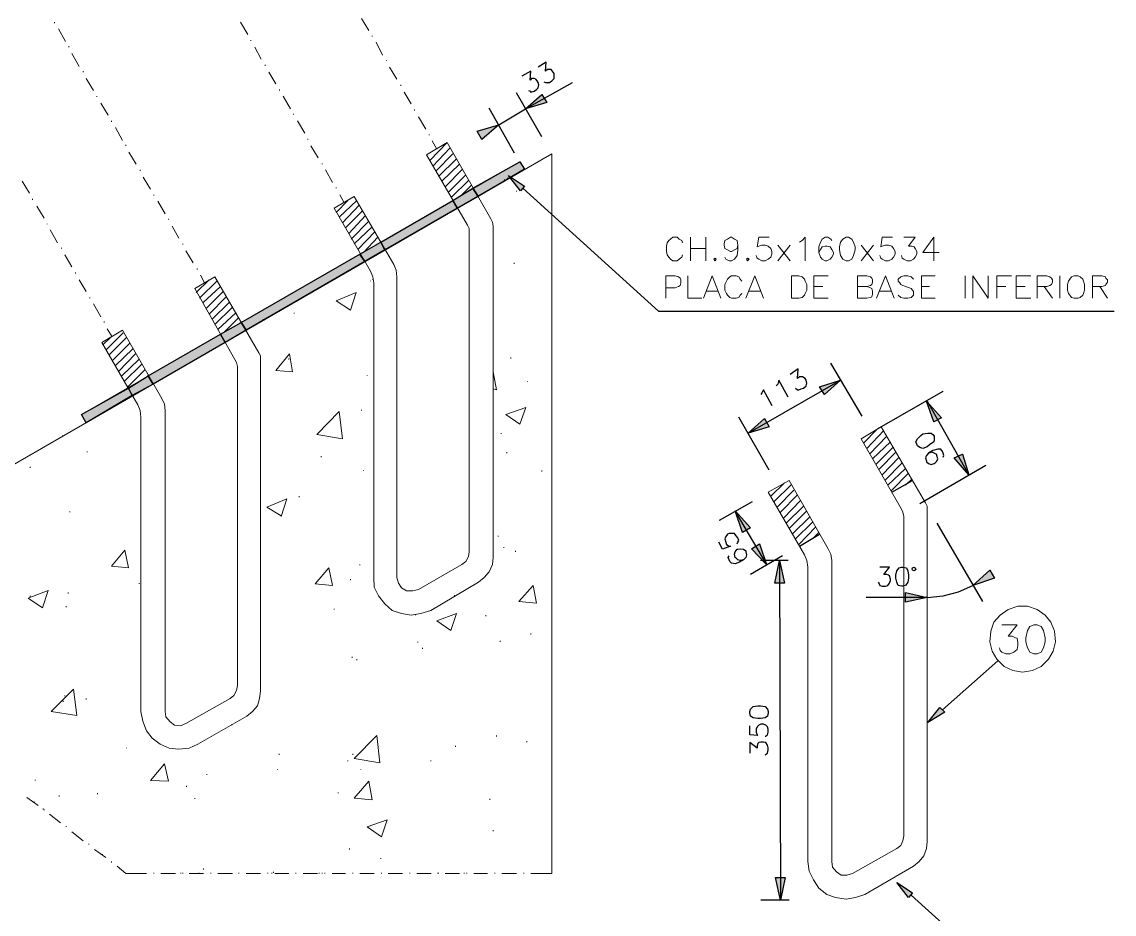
# Model space of a CAD drawing. Header units: millimetres. Extents: x 8 to 1677, y 56 to 1181.
# Drawn here: x 1176.4 to 1291.7, y 110.8 to 205 of the extents above; entities that cross this region are included whole.
import ezdxf

# ---------------------------------------------------------------- set-up
doc = ezdxf.new("R2010")
doc.units = ezdxf.units.MM
doc.header["$MEASUREMENT"] = 0
doc.layers.get('0').update_dxf_attribs({"linetype": 'CONTINUOUS'})

msp = doc.modelspace()

# ---------------------------------------------------------------- hatches: boundary and pattern name
at = {"true_color": 0x000007}
for points in [[(1231.84, 196.49), (1229.56, 195.79), (1231.31, 197.31)], [(1226.75, 194.1), (1224.96, 192.58), (1224.46, 193.44)], [(1229.46, 189.44), (1224.56, 186.56), (1224.03, 187.42), (1228.96, 190.2)], [(1229.03, 187.16), (1227.77, 188.78), (1229.46, 187.65)], [(1224.56, 186.56), (1222.35, 185.31), (1221.92, 186.13), (1224.03, 187.42)], [(1222.35, 185.31), (1214.74, 180.91), (1214.31, 181.73), (1221.92, 186.13)], [(1214.74, 180.91), (1212.62, 179.71), (1212.09, 180.48), (1214.31, 181.73)], [(1212.62, 179.71), (1200.08, 172.44), (1199.56, 173.26), (1212.09, 180.48)], [(1200.08, 172.44), (1197.87, 171.15), (1197.37, 172.01), (1199.56, 173.26)], [(1197.87, 171.15), (1190.26, 166.75), (1189.76, 167.61), (1197.37, 172.01)], [(1190.26, 166.75), (1188.04, 165.56), (1187.65, 166.32), (1189.76, 167.61)], [(1188.04, 165.56), (1183.21, 162.68), (1182.72, 163.54), (1187.65, 166.32)], [(1262.83, 167.18), (1261.15, 165.66), (1260.62, 166.48)], [(1271.9, 164.96), (1273.49, 163.21), (1272.66, 162.78)], [(1255.29, 162.25), (1253.08, 161.59), (1254.8, 163.11)], [(1276.36, 157.19), (1274.84, 158.97), (1275.7, 159.37)], [(1251.72, 153.38), (1253.34, 151.6), (1252.48, 151.1)], [(1255.03, 147.7), (1253.44, 149.38), (1254.27, 149.91)], [(1256.38, 148.13), (1256.91, 145.74), (1255.89, 145.74)], [(1279.08, 146.27), (1276.79, 145.51), (1278.58, 147.1)], [(1271.96, 144.22), (1269.68, 143.73), (1269.68, 144.75)], [(1273.85, 132.12), (1272.06, 131.02), (1273.32, 132.61)], [(1256.48, 112.3), (1255.95, 114.68), (1256.98, 114.68)], [(1270.01, 112.57), (1268.76, 114.15), (1270.44, 113.06)]]:
    msp.add_hatch(color=7, dxfattribs=at).paths.add_polyline_path(points)

# ---------------------------------------------------------------- linework, layer by layer
at = {"color": 7, "linetype": 'Continuous', "lineweight": 9, "true_color": 0x000007}
for points in [[(1213.05, 204.09), (1212.26, 205.35), (1212.26, 205.35)], [(1179.84, 204.85), (1179.84, 204.95), (1179.84, 204.95)], [(1181.03, 202.9), (1180.27, 204.26), (1180.27, 204.26)], [(1200.25, 203.66), (1199.49, 204.95), (1199.49, 204.95)], [(1200.58, 203), (1200.58, 203.07), (1200.58, 203.07)], [(1213.38, 203.43), (1213.38, 203.5), (1213.38, 203.5)], [(1181.36, 202.31), (1181.36, 202.41), (1181.36, 202.41)], [(1201.67, 201.05), (1201.01, 202.31), (1201.01, 202.31)], [(1214.47, 201.48), (1213.81, 202.84), (1213.81, 202.84)], [(1182.45, 200.29), (1181.69, 201.65), (1181.69, 201.65)], [(1214.9, 200.89), (1214.9, 200.95), (1214.9, 200.95)], [(1182.88, 199.69), (1182.88, 199.79), (1182.88, 199.79)], [(1202.1, 200.36), (1202.1, 200.46), (1202.1, 200.46)], [(1203.23, 198.44), (1202.47, 199.69), (1202.47, 199.69)], [(1216, 198.93), (1215.23, 200.19), (1215.23, 200.19)], [(1183.98, 197.74), (1183.21, 199), (1183.21, 199)], [(1216.43, 198.24), (1216.43, 198.34), (1216.43, 198.34)], [(1203.62, 197.74), (1203.62, 197.84), (1203.62, 197.84)], [(1217.52, 196.32), (1216.76, 197.58), (1216.76, 197.58)], [(1229.56, 195.79), (1231.31, 197.31), (1231.31, 197.31)], [(1231.84, 196.49), (1231.31, 197.31), (1231.31, 197.31)], [(1184.34, 197.08), (1184.34, 197.15), (1184.34, 197.15)], [(1185.53, 195.13), (1184.74, 196.39), (1184.74, 196.39)], [(1204.75, 195.79), (1203.99, 197.15), (1203.99, 197.15)], [(1229.56, 195.79), (1231.84, 196.49), (1231.84, 196.49)], [(1205.08, 195.2), (1205.08, 195.29), (1205.08, 195.29)], [(1217.85, 195.63), (1217.85, 195.72), (1217.85, 195.72)], [(1219.04, 193.67), (1218.28, 194.96), (1218.28, 194.96)], [(1185.86, 194.43), (1185.86, 194.53), (1185.86, 194.53)], [(1187.05, 192.48), (1186.29, 193.84), (1186.29, 193.84)], [(1206.27, 193.24), (1205.51, 194.53), (1205.51, 194.53)], [(1226.75, 194.1), (1224.46, 193.44), (1224.46, 193.44)], [(1226.75, 194.1), (1224.96, 192.58), (1224.96, 192.58)], [(1206.6, 192.58), (1206.6, 192.65), (1206.6, 192.65)], [(1219.4, 193.01), (1219.4, 193.08), (1219.4, 193.08)], [(1224.46, 193.44), (1224.96, 192.58), (1224.96, 192.58)], [(1187.38, 191.89), (1187.38, 191.99), (1187.38, 191.99)], [(1207.69, 190.63), (1206.93, 191.89), (1206.93, 191.89)], [(1219.14, 190.96), (1221.32, 192.25), (1221.32, 192.25)], [(1219.47, 190.37), (1221.32, 192.25), (1221.32, 192.25)], [(1220.23, 191.56), (1219.73, 192.42), (1219.73, 192.42)], [(1219.8, 189.77), (1221.59, 191.66), (1221.59, 191.66)], [(1225.92, 184.18), (1221.32, 192.25), (1221.32, 192.25)], [(1131.41, 132.81), (1232.34, 191.06), (1232.34, 191.06)], [(1188.47, 189.97), (1187.71, 191.23), (1187.71, 191.23)], [(1219.14, 190.96), (1219.2, 190.96), (1219.2, 190.96)], [(1223.44, 183.52), (1219.14, 190.96), (1219.14, 190.96)], [(1220.16, 189.27), (1221.92, 191.06), (1221.92, 191.06)], [(1220.39, 188.68), (1222.28, 190.53), (1222.28, 190.53)], [(1232.34, 191.06), (1232.34, 115.11), (1232.34, 115.11)], [(1188.9, 189.27), (1188.9, 189.37), (1188.9, 189.37)], [(1208.12, 189.97), (1208.12, 190.04), (1208.12, 190.04)], [(1209.21, 188.02), (1208.45, 189.37), (1208.45, 189.37)], [(1220.73, 188.18), (1222.61, 189.97), (1222.61, 189.97)], [(1221.09, 187.59), (1222.94, 189.44), (1222.94, 189.44)], [(1190, 187.32), (1189.23, 188.61), (1189.23, 188.61)], [(1221.42, 186.99), (1223.27, 188.84), (1223.27, 188.84)], [(1221.75, 186.5), (1223.54, 188.25), (1223.54, 188.25)], [(1227.34, 188.25), (1227.34, 188.35), (1227.34, 188.35)], [(1227.34, 188.25), (1227.34, 188.35), (1227.34, 188.35)], [(1227.34, 188.25), (1227.34, 188.35), (1227.34, 188.35)], [(1227.67, 188.41), (1227.67, 188.51), (1227.67, 188.51)], [(1209.58, 187.42), (1209.58, 187.49), (1209.58, 187.49)], [(1222.84, 186.73), (1223.87, 187.75), (1223.87, 187.75)], [(1226.15, 187.49), (1226.15, 187.59), (1226.15, 187.59)], [(1226.15, 187.49), (1226.15, 187.59), (1226.15, 187.59)], [(1228.63, 187.09), (1228.63, 187.16), (1228.63, 187.16)], [(1190.33, 186.66), (1190.33, 186.73), (1190.33, 186.73)], [(1191.52, 184.71), (1190.76, 186.07), (1190.76, 186.07)], [(1209.38, 185.31), (1211.5, 186.56), (1211.5, 186.56)], [(1209.58, 184.88), (1210.83, 186.13), (1210.83, 186.13)], [(1209.91, 184.38), (1211.76, 186.13), (1211.76, 186.13)], [(1210.4, 185.97), (1209.97, 186.73), (1209.97, 186.73)], [(1211.5, 186.56), (1215.66, 179.38), (1215.66, 179.38)], [(1224.63, 186.4), (1224.63, 186.5), (1224.63, 186.5)], [(1178.75, 184.28), (1177.99, 185.54), (1177.99, 185.54)], [(1209.38, 185.31), (1213.22, 178.69), (1213.22, 178.69)], [(1210.24, 183.78), (1212.03, 185.64), (1212.03, 185.64)], [(1210.57, 183.25), (1212.36, 185.04), (1212.36, 185.04)], [(1210.93, 182.66), (1212.69, 184.54), (1212.69, 184.54)], [(1232.34, 185.47), (1232.34, 185.54), (1232.34, 185.54)], [(1232.34, 185.47), (1232.34, 185.54), (1232.34, 185.54)], [(1179.08, 183.62), (1179.08, 183.68), (1179.08, 183.68)], [(1191.88, 184.11), (1191.88, 184.18), (1191.88, 184.18)], [(1192.97, 182.16), (1192.28, 183.42), (1192.28, 183.42)], [(1211.17, 182.06), (1213.05, 183.95), (1213.05, 183.95)], [(1211.5, 181.57), (1213.38, 183.35), (1213.38, 183.35)], [(1223.64, 182.76), (1223.64, 183.19), (1223.44, 183.52)], [(1226.15, 183.42), (1226.08, 183.85), (1225.92, 184.18)], [(1226.15, 183.42), (1226.15, 148.46), (1226.15, 148.46)], [(1232.34, 183.78), (1232.34, 183.85), (1232.34, 183.85)], [(1232.34, 183.68), (1232.34, 183.78), (1232.34, 183.78)], [(1232.34, 183.68), (1232.34, 183.78), (1232.34, 183.78)], [(1180.17, 181.67), (1179.41, 183.02), (1179.41, 183.02)], [(1211.86, 180.97), (1213.71, 182.86), (1213.71, 182.86)], [(1212.46, 180.64), (1213.98, 182.26), (1213.98, 182.26)], [(1223.64, 182.76), (1223.64, 149.05), (1223.64, 149.05)], [(1226.15, 183.02), (1226.15, 183.09), (1226.15, 183.09)], [(1226.15, 183.02), (1226.15, 183.09), (1226.15, 183.09)], [(1232.34, 182.49), (1232.34, 182.59), (1232.34, 182.59)], [(1246.13, 180.38), (1246.06, 180.14), (1245.8, 179.95), (1245.57, 179.78), (1245.14, 179.78), (1244.87, 179.95), (1244.71, 180.14), (1244.54, 180.38), (1244.44, 180.74), (1244.44, 181.3), (1244.54, 181.67), (1244.71, 181.9), (1244.87, 182.06), (1245.14, 182.26), (1245.57, 182.26), (1245.8, 182.06), (1246.06, 181.9), (1246.13, 181.67)], [(1246.99, 179.78), (1246.99, 182.26), (1246.99, 182.26)], [(1248.61, 182.26), (1248.61, 179.78), (1248.61, 179.78)], [(1250.63, 180.14), (1250.73, 179.95), (1251.06, 179.78), (1251.32, 179.78), (1251.65, 179.95), (1251.92, 180.31), (1251.98, 180.91), (1251.98, 181.4), (1251.92, 181.9), (1251.65, 182.06), (1251.32, 182.26), (1251.22, 182.26), (1250.89, 182.06), (1250.63, 181.9), (1250.56, 181.57), (1250.56, 181.4), (1250.63, 181.07), (1250.89, 180.91), (1251.22, 180.74), (1251.32, 180.74), (1251.65, 180.91), (1251.92, 181.07), (1251.98, 181.4)], [(1253.94, 180.31), (1254.04, 180.05), (1254.2, 179.95), (1254.53, 179.78), (1254.86, 179.78), (1255.19, 179.95), (1255.46, 180.14), (1255.56, 180.48), (1255.56, 180.74), (1255.46, 181.07), (1255.19, 181.3), (1254.86, 181.4), (1254.53, 181.4), (1254.2, 181.3), (1254.04, 181.24), (1254.2, 182.26), (1255.29, 182.26)], [(1259.1, 179.78), (1259.1, 182.26), (1258.77, 181.9), (1258.5, 181.73)], [(1260.55, 180.64), (1260.72, 180.97), (1260.88, 181.24), (1261.21, 181.3), (1261.38, 181.3), (1261.74, 181.24), (1261.91, 180.97), (1262.07, 180.64), (1262.07, 180.48), (1261.91, 180.14), (1261.74, 179.95), (1261.38, 179.78), (1261.21, 179.78), (1260.88, 179.95), (1260.72, 180.14), (1260.55, 180.64), (1260.55, 181.24), (1260.72, 181.73), (1260.88, 182.06), (1261.21, 182.26), (1261.48, 182.26), (1261.81, 182.06), (1261.91, 181.9)], [(1266.97, 180.31), (1267.07, 180.05), (1267.23, 179.95), (1267.56, 179.78), (1267.9, 179.78), (1268.26, 179.95), (1268.42, 180.14), (1268.59, 180.48), (1268.59, 180.74), (1268.42, 181.07), (1268.26, 181.3), (1267.9, 181.4), (1267.56, 181.4), (1267.23, 181.3), (1267.07, 181.24), (1267.23, 182.26), (1268.33, 182.26)], [(1269.25, 180.31), (1269.35, 180.05), (1269.52, 179.95), (1269.85, 179.78), (1270.21, 179.78), (1270.54, 179.95), (1270.71, 180.14), (1270.87, 180.48), (1270.87, 180.74), (1270.71, 181.07), (1270.61, 181.24), (1270.38, 181.3), (1270.01, 181.3), (1270.71, 182.26), (1269.52, 182.26)], [(1272.66, 179.78), (1272.66, 182.26), (1271.53, 180.64), (1273.25, 180.64)], [(1180.6, 181.07), (1180.6, 181.14), (1180.6, 181.14)], [(1193.4, 181.5), (1193.4, 181.57), (1193.4, 181.57)], [(1246.99, 181.07), (1248.61, 181.07), (1248.61, 181.07)], [(1256.22, 179.78), (1257.51, 181.4), (1257.51, 181.4)], [(1256.22, 181.4), (1257.51, 179.78), (1257.51, 179.78)], [(1265.02, 179.78), (1266.31, 181.4), (1266.31, 181.4)], [(1265.02, 181.4), (1266.31, 179.78), (1266.31, 179.78)], [(1181.69, 179.12), (1180.93, 180.38), (1180.93, 180.38)], [(1194.49, 179.55), (1193.73, 180.81), (1193.73, 180.81)], [(1226.15, 179.88), (1226.15, 179.95), (1226.15, 179.95)], [(1226.15, 179.88), (1226.15, 179.95), (1226.15, 179.95)], [(1194.92, 178.85), (1194.92, 178.95), (1194.92, 178.95)], [(1212.03, 179.38), (1212.03, 179.45), (1212.03, 179.45)], [(1212.03, 179.38), (1212.03, 179.45), (1212.03, 179.45)], [(1216, 178.09), (1215.93, 178.79), (1215.66, 179.38)], [(1228.37, 179.45), (1228.37, 179.55), (1228.37, 179.55)], [(1182.06, 178.42), (1182.06, 178.52), (1182.06, 178.52)], [(1183.21, 176.51), (1182.45, 177.76), (1182.45, 177.76)], [(1194.66, 176.84), (1196.78, 178.09), (1196.78, 178.09)], [(1194.82, 176.41), (1196.18, 177.76), (1196.18, 177.76)], [(1195.16, 175.81), (1197.04, 177.66), (1197.04, 177.66)], [(1195.68, 177.43), (1195.25, 178.26), (1195.25, 178.26)], [(1201.44, 170.06), (1196.78, 178.09), (1196.78, 178.09)], [(1213.22, 178.62), (1213.22, 178.69), (1213.22, 178.69)], [(1213.55, 177.43), (1213.45, 178.09), (1213.22, 178.69)], [(1213.22, 177.6), (1213.22, 177.66), (1213.22, 177.66)], [(1213.45, 177.76), (1213.45, 177.83), (1213.45, 177.83)], [(1213.45, 177.76), (1213.45, 177.83), (1213.45, 177.83)], [(1216, 178.09), (1216, 146.34), (1216, 146.34)], [(1226.15, 177.76), (1226.15, 177.83), (1226.15, 177.83)], [(1244.38, 175.81), (1244.38, 178.19), (1245.37, 178.19), (1245.73, 178.09), (1245.9, 177.93), (1245.96, 177.76), (1245.96, 177.43), (1245.9, 177.17), (1245.73, 177.07), (1245.37, 176.9), (1244.38, 176.9)], [(1248.18, 175.81), (1246.72, 175.81), (1246.72, 178.19)], [(1248.35, 175.81), (1249.27, 178.19), (1250.2, 175.81)], [(1252.41, 176.31), (1252.25, 176.14), (1252.08, 175.91), (1251.82, 175.81), (1251.32, 175.81), (1251.16, 175.91), (1250.89, 176.14), (1250.79, 176.31), (1250.63, 176.67), (1250.63, 177.27), (1250.79, 177.6), (1250.89, 177.83), (1251.16, 178.09), (1251.32, 178.19), (1251.82, 178.19), (1252.08, 178.09), (1252.25, 177.83), (1252.41, 177.6)], [(1252.84, 175.81), (1253.77, 178.19), (1254.7, 175.81)], [(1260.02, 175.81), (1260.02, 178.19), (1261.54, 178.19)], [(1264.62, 175.81), (1264.62, 178.19), (1265.61, 178.19), (1265.98, 178.09), (1266.14, 177.93), (1266.21, 177.76), (1266.21, 177.5), (1266.14, 177.27), (1265.98, 177.17), (1265.61, 177.07)], [(1266.64, 175.81), (1267.56, 178.19), (1268.49, 175.81)], [(1268.92, 176.14), (1269.19, 175.91), (1269.52, 175.81), (1269.95, 175.81), (1270.28, 175.91), (1270.54, 176.14), (1270.54, 176.51), (1270.44, 176.67), (1270.28, 176.84), (1270.11, 176.9), (1269.42, 177.17), (1269.19, 177.27), (1269.09, 177.43), (1268.92, 177.6), (1268.92, 177.83), (1269.19, 178.09), (1269.52, 178.19), (1269.95, 178.19), (1270.28, 178.09), (1270.54, 177.83)], [(1271.37, 175.81), (1271.37, 178.19), (1272.82, 178.19)], [(1275.97, 175.81), (1275.97, 178.19), (1275.97, 178.19)], [(1276.79, 175.81), (1276.79, 178.19), (1278.41, 175.81), (1278.41, 178.19)], [(1279.34, 175.81), (1279.34, 178.19), (1280.86, 178.19)], [(1281.36, 175.81), (1281.36, 178.19), (1282.91, 178.19)], [(1283.57, 175.81), (1283.57, 178.19), (1284.6, 178.19), (1284.93, 178.09), (1285.1, 177.93), (1285.2, 177.76), (1285.2, 177.5), (1285.1, 177.27), (1284.93, 177.17), (1284.6, 177.07), (1283.57, 177.07)], [(1285.96, 175.81), (1285.96, 178.19), (1285.96, 178.19)], [(1289.43, 175.81), (1289.43, 178.19), (1290.42, 178.19), (1290.79, 178.09), (1290.85, 177.93), (1291.02, 177.76), (1291.02, 177.5), (1290.85, 177.27), (1290.79, 177.17), (1290.42, 177.07), (1289.43, 177.07)], [(1198.89, 169.36), (1194.66, 176.84), (1194.66, 176.84)], [(1195.52, 175.32), (1197.37, 177.07), (1197.37, 177.07)], [(1195.85, 174.72), (1197.7, 176.57), (1197.7, 176.57)], [(1213.55, 177.43), (1213.55, 146.34), (1213.55, 146.34)], [(1249.87, 176.57), (1248.68, 176.57), (1248.68, 176.57)], [(1254.37, 176.57), (1253.18, 176.57), (1253.18, 176.57)], [(1260.95, 177.07), (1260.02, 177.07), (1260.02, 177.07)], [(1264.62, 177.07), (1265.61, 177.07), (1265.98, 176.9), (1266.14, 176.84), (1266.21, 176.57), (1266.21, 176.24), (1266.14, 175.98), (1265.98, 175.91), (1265.61, 175.81), (1264.62, 175.81)], [(1268.16, 176.57), (1266.97, 176.57), (1266.97, 176.57)], [(1272.23, 177.07), (1271.37, 177.07), (1271.37, 177.07)], [(1280.27, 177.07), (1279.34, 177.07), (1279.34, 177.07)], [(1282.32, 177.07), (1281.36, 177.07), (1281.36, 177.07)], [(1284.34, 177.07), (1285.2, 175.81), (1285.2, 175.81)], [(1290.19, 177.07), (1291.02, 175.81), (1291.02, 175.81)], [(1183.58, 175.81), (1183.58, 175.91), (1183.58, 175.91)], [(1196.18, 174.12), (1197.97, 175.98), (1197.97, 175.98)], [(1196.51, 173.6), (1198.3, 175.38), (1198.3, 175.38)], [(1209.58, 175.55), (1211.69, 176.41), (1211.69, 176.41)], [(1209.58, 175.55), (1211.1, 174.55), (1211.1, 174.55)], [(1211.1, 174.55), (1211.69, 176.41), (1211.69, 176.41)], [(1232.34, 175.98), (1232.34, 176.08), (1232.34, 176.08)], [(1260.02, 175.81), (1261.54, 175.81), (1261.54, 175.81)], [(1271.37, 175.81), (1272.82, 175.81), (1272.82, 175.81)], [(1281.36, 175.81), (1282.91, 175.81), (1282.91, 175.81)], [(1184.74, 173.86), (1183.98, 175.22), (1183.98, 175.22)], [(1196.78, 173.03), (1198.63, 174.89), (1198.63, 174.89)], [(1197.11, 172.5), (1198.99, 174.29), (1198.99, 174.29)], [(1204.15, 174.79), (1204.15, 174.89), (1204.15, 174.89)], [(1204.15, 174.79), (1204.15, 174.89), (1204.15, 174.89)], [(1205.15, 174.19), (1205.15, 174.29), (1205.15, 174.29)], [(1185.1, 173.26), (1185.1, 173.36), (1185.1, 173.36)], [(1197.8, 172.27), (1199.32, 173.79), (1199.32, 173.79)], [(1201.87, 173.53), (1201.87, 173.6), (1201.87, 173.6)], [(1201.87, 173.53), (1201.87, 173.6), (1201.87, 173.6)], [(1232.34, 173.03), (1232.34, 173.1), (1232.34, 173.1)], [(1184.84, 171.15), (1187.05, 172.44), (1187.05, 172.44)], [(1185.33, 170.39), (1187.12, 172.17), (1187.12, 172.17)], [(1185.93, 171.74), (1185.43, 172.6), (1185.43, 172.6)], [(1187.05, 172.44), (1191.19, 165.23), (1191.19, 165.23)], [(1226.15, 172.17), (1226.15, 172.27), (1226.15, 172.27)], [(1226.15, 172.17), (1226.15, 172.27), (1226.15, 172.27)], [(1232.34, 172.83), (1232.34, 172.93), (1232.34, 172.93)], [(1184.84, 171.15), (1188.64, 164.57), (1188.64, 164.57)], [(1185, 170.92), (1185.76, 171.68), (1185.76, 171.68)], [(1185.6, 169.79), (1187.45, 171.68), (1187.45, 171.68)], [(1185.93, 169.2), (1187.81, 171.08), (1187.81, 171.08)], [(1213.55, 170.55), (1213.55, 170.65), (1213.55, 170.65)], [(1213.55, 170.55), (1213.55, 170.65), (1213.55, 170.65)], [(1186.29, 168.7), (1188.14, 170.49), (1188.14, 170.49)], [(1186.62, 168.1), (1188.41, 169.96), (1188.41, 169.96)], [(1201.61, 169.3), (1201.61, 169.73), (1201.44, 170.06)], [(1203.23, 168.2), (1204.65, 169.96), (1204.65, 169.96)], [(1204.98, 168.04), (1204.65, 169.96), (1204.65, 169.96)], [(1226.15, 170.39), (1226.15, 170.49), (1226.15, 170.49)], [(1226.15, 170.39), (1226.15, 170.49), (1226.15, 170.49)], [(1226.15, 170.39), (1226.15, 170.49), (1226.15, 170.49)], [(1226.15, 170.32), (1226.15, 170.39), (1226.15, 170.39)], [(1226.15, 170.32), (1226.15, 170.39), (1226.15, 170.39)], [(1228.04, 169.46), (1228.04, 169.56), (1228.04, 169.56)], [(1186.95, 167.61), (1188.74, 169.36), (1188.74, 169.36)], [(1187.22, 167.01), (1189.07, 168.87), (1189.07, 168.87)], [(1199.16, 168.6), (1199.06, 169.03), (1198.89, 169.36)], [(1199.16, 168.6), (1199.16, 134.93), (1199.16, 134.93)], [(1201.61, 169.3), (1201.61, 134.33), (1201.61, 134.33)], [(1201.61, 168.96), (1201.61, 169.03), (1201.61, 169.03)], [(1201.61, 168.96), (1201.61, 169.03), (1201.61, 169.03)], [(1201.61, 168.96), (1201.61, 169.03), (1201.61, 169.03)], [(1201.61, 168.7), (1201.61, 168.8), (1201.61, 168.8)], [(1201.61, 168.7), (1201.61, 168.8), (1201.61, 168.8)], [(1201.61, 168.7), (1201.61, 168.8), (1201.61, 168.8)], [(1204.58, 169.36), (1204.58, 169.46), (1204.58, 169.46)], [(1187.55, 166.42), (1189.4, 168.27), (1189.4, 168.27)], [(1189.4, 167.34), (1189.76, 167.67), (1189.76, 167.67)], [(1203.23, 168.2), (1204.98, 168.04), (1204.98, 168.04)], [(1212.85, 167.61), (1212.85, 167.67), (1212.85, 167.67)], [(1213.55, 168.1), (1213.55, 168.2), (1213.55, 168.2)], [(1213.55, 168.1), (1213.55, 168.2), (1213.55, 168.2)], [(1226.15, 168.1), (1226.15, 168.2), (1226.15, 168.2)], [(1226.15, 168.04), (1226.15, 168.1), (1226.15, 168.1)], [(1226.51, 166.15), (1226.15, 168.04), (1226.15, 168.04)], [(1201.61, 166.91), (1201.61, 167.01), (1201.61, 167.01)], [(1201.61, 166.91), (1201.61, 167.01), (1201.61, 167.01)], [(1201.61, 166.91), (1201.61, 167.01), (1201.61, 167.01)], [(1226.15, 166.25), (1226.51, 166.15), (1226.51, 166.15)], [(1229.79, 167.01), (1229.79, 167.08), (1229.79, 167.08)], [(1262.83, 167.18), (1260.62, 166.48), (1260.62, 166.48)], [(1260.62, 166.48), (1261.15, 165.66), (1261.15, 165.66)], [(1262.83, 167.18), (1261.15, 165.66), (1261.15, 165.66)], [(1191.52, 163.97), (1191.45, 164.63), (1191.19, 165.23)], [(1271.9, 164.96), (1272.66, 162.78), (1272.66, 162.78)], [(1271.9, 164.96), (1273.49, 163.21), (1273.49, 163.21)], [(1188.97, 163.27), (1188.9, 163.97), (1188.64, 164.57)], [(1191.52, 163.97), (1191.52, 132.21), (1191.52, 132.21)], [(1207.53, 161.42), (1209.91, 163.87), (1209.91, 163.87)], [(1210.24, 160.99), (1209.91, 163.87), (1209.91, 163.87)], [(1212.26, 163.97), (1212.26, 164.04), (1212.26, 164.04)], [(1227.51, 163.54), (1229.62, 164.3), (1229.62, 164.3)], [(1228.96, 162.51), (1229.62, 164.3), (1229.62, 164.3)], [(1188.97, 163.27), (1188.97, 132.21), (1188.97, 132.21)], [(1227.51, 163.54), (1228.96, 162.51), (1228.96, 162.51)], [(1232.34, 163.11), (1232.34, 163.21), (1232.34, 163.21)], [(1253.08, 161.59), (1254.8, 163.11), (1254.8, 163.11)], [(1255.29, 162.25), (1254.8, 163.11), (1254.8, 163.11)], [(1272.66, 162.78), (1273.49, 163.21), (1273.49, 163.21)], [(1226.15, 161.42), (1226.15, 161.49), (1226.15, 161.49)], [(1226.15, 161.42), (1226.15, 161.49), (1226.15, 161.49)], [(1227.01, 161.49), (1227.01, 161.59), (1227.01, 161.59)], [(1253.08, 161.59), (1255.29, 162.25), (1255.29, 162.25)], [(1265.02, 160.99), (1267.13, 162.25), (1267.13, 162.25)], [(1265.28, 160.56), (1266.64, 161.92), (1266.64, 161.92)], [(1265.61, 159.97), (1267.4, 161.85), (1267.4, 161.85)], [(1271.8, 154.21), (1267.13, 162.25), (1267.13, 162.25)], [(1180.7, 161.26), (1180.7, 161.32), (1180.7, 161.32)], [(1180.7, 161.26), (1180.7, 161.32), (1180.7, 161.32)], [(1180.7, 161.26), (1180.7, 161.32), (1180.7, 161.32)], [(1207.53, 161.42), (1210.24, 160.99), (1210.24, 160.99)], [(1226.15, 160.83), (1226.15, 160.89), (1226.15, 160.89)], [(1226.15, 160.83), (1226.15, 160.89), (1226.15, 160.89)], [(1226.15, 160.83), (1226.15, 160.89), (1226.15, 160.89)], [(1269.25, 153.55), (1265.02, 160.99), (1265.02, 160.99)], [(1265.88, 159.37), (1267.73, 161.26), (1267.73, 161.26)], [(1266.21, 158.88), (1268.09, 160.66), (1268.09, 160.66)], [(1183.31, 159.57), (1183.31, 159.64), (1183.31, 159.64)], [(1208.02, 159.04), (1208.02, 159.14), (1208.02, 159.14)], [(1213.55, 159.74), (1213.55, 159.8), (1213.55, 159.8)], [(1227.61, 159.47), (1227.61, 159.57), (1227.61, 159.57)], [(1266.54, 158.28), (1268.42, 160.13), (1268.42, 160.13)], [(1266.9, 157.78), (1268.66, 159.57), (1268.66, 159.57)], [(1275.7, 159.37), (1274.84, 158.97), (1274.84, 158.97)], [(1276.36, 157.19), (1275.7, 159.37), (1275.7, 159.37)], [(1188.97, 158.97), (1188.97, 159.04), (1188.97, 159.04)], [(1201.61, 158.97), (1201.61, 159.04), (1201.61, 159.04)], [(1201.61, 158.97), (1201.61, 159.04), (1201.61, 159.04)], [(1201.61, 158.97), (1201.61, 159.04), (1201.61, 159.04)], [(1201.61, 158.21), (1201.61, 158.28), (1201.61, 158.28)], [(1213.55, 158.38), (1213.55, 158.45), (1213.55, 158.45)], [(1213.55, 158.38), (1213.55, 158.45), (1213.55, 158.45)], [(1226.15, 158.38), (1226.15, 158.45), (1226.15, 158.45)], [(1267.23, 157.19), (1269.02, 159.04), (1269.02, 159.04)], [(1267.5, 156.59), (1269.35, 158.45), (1269.35, 158.45)], [(1276.36, 157.19), (1274.84, 158.97), (1274.84, 158.97)], [(1201.61, 157.45), (1201.61, 157.52), (1201.61, 157.52)], [(1212.46, 157.62), (1212.46, 157.68), (1212.46, 157.68)], [(1231.31, 157.52), (1231.31, 157.62), (1231.31, 157.62)], [(1232.34, 156.92), (1232.34, 157.02), (1232.34, 157.02)], [(1232.34, 156.92), (1232.34, 157.02), (1232.34, 157.02)], [(1267.83, 156.1), (1269.68, 157.85), (1269.68, 157.85)], [(1268.16, 155.5), (1270.01, 157.35), (1270.01, 157.35)], [(1188.97, 156.49), (1188.97, 156.59), (1188.97, 156.59)], [(1188.97, 155.9), (1188.97, 156), (1188.97, 156)], [(1188.97, 155.9), (1188.97, 156), (1188.97, 156)], [(1255.19, 155.34), (1257.41, 156.59), (1257.41, 156.59)], [(1255.46, 154.91), (1256.91, 156.33), (1256.91, 156.33)], [(1255.79, 154.31), (1257.67, 156.16), (1257.67, 156.16)], [(1257.41, 156.59), (1261.54, 149.38), (1261.54, 149.38)], [(1269.68, 156.1), (1270.38, 156.76), (1270.38, 156.76)], [(1201.61, 154.74), (1201.61, 154.81), (1201.61, 154.81)], [(1201.61, 154.74), (1201.61, 154.81), (1201.61, 154.81)], [(1201.61, 154.74), (1201.61, 154.81), (1201.61, 154.81)], [(1202.27, 153.78), (1204.38, 154.64), (1204.38, 154.64)], [(1203.79, 152.79), (1204.38, 154.64), (1204.38, 154.64)], [(1205.67, 154.81), (1205.67, 154.91), (1205.67, 154.91)], [(1255.19, 155.34), (1259.03, 148.72), (1259.03, 148.72)], [(1256.15, 153.78), (1257.91, 155.57), (1257.91, 155.57)], [(1256.48, 153.22), (1258.27, 155.07), (1258.27, 155.07)], [(1202.27, 153.78), (1203.79, 152.86), (1203.79, 152.86)], [(1232.34, 153.38), (1232.34, 153.45), (1232.34, 153.45)], [(1251.72, 153.38), (1252.48, 151.1), (1252.48, 151.1)], [(1251.72, 153.38), (1253.34, 151.6), (1253.34, 151.6)], [(1256.81, 152.62), (1258.6, 154.48), (1258.6, 154.48)], [(1257.08, 152.09), (1258.93, 153.88), (1258.93, 153.88)], [(1257.41, 151.5), (1259.26, 153.38), (1259.26, 153.38)], [(1269.52, 152.79), (1269.42, 153.22), (1269.25, 153.55)], [(1271.96, 153.45), (1271.96, 153.88), (1271.8, 154.21)], [(1271.96, 153.45), (1271.96, 118.49), (1271.96, 118.49)], [(1181.46, 153.22), (1181.46, 153.29), (1181.46, 153.29)], [(1257.74, 150.9), (1259.63, 152.79), (1259.63, 152.79)], [(1269.52, 152.79), (1269.52, 119.08), (1269.52, 119.08)], [(1226.15, 151.33), (1226.15, 151.43), (1226.15, 151.43)], [(1226.15, 151.33), (1226.15, 151.43), (1226.15, 151.43)], [(1226.15, 151.27), (1226.15, 151.33), (1226.15, 151.33)], [(1226.15, 151.27), (1226.15, 151.33), (1226.15, 151.33)], [(1226.15, 151.27), (1226.15, 151.33), (1226.15, 151.33)], [(1232.34, 151.43), (1232.34, 151.5), (1232.34, 151.5)], [(1232.34, 151.43), (1232.34, 151.5), (1232.34, 151.5)], [(1252.48, 151.1), (1253.34, 151.6), (1253.34, 151.6)], [(1258.07, 150.41), (1259.86, 152.19), (1259.86, 152.19)], [(1258.43, 149.81), (1260.19, 151.66), (1260.19, 151.66)], [(1259.96, 150.51), (1260.55, 151.1), (1260.55, 151.1)], [(1213.55, 149.81), (1213.55, 149.91), (1213.55, 149.91)], [(1226.15, 150.57), (1226.15, 150.67), (1226.15, 150.67)], [(1226.15, 150.57), (1226.15, 150.67), (1226.15, 150.67)], [(1226.15, 150.57), (1226.15, 150.67), (1226.15, 150.67)], [(1226.68, 150.67), (1226.68, 150.74), (1226.68, 150.74)], [(1254.27, 149.91), (1253.44, 149.38), (1253.44, 149.38)], [(1255.03, 147.7), (1254.27, 149.91), (1254.27, 149.91)], [(1185.86, 147.53), (1187.28, 149.22), (1187.28, 149.22)], [(1187.65, 147.36), (1187.28, 149.22), (1187.28, 149.22)], [(1188.97, 149.32), (1188.97, 149.38), (1188.97, 149.38)], [(1201.61, 149.32), (1201.61, 149.38), (1201.61, 149.38)], [(1201.61, 149.32), (1201.61, 149.38), (1201.61, 149.38)], [(1201.61, 149.32), (1201.61, 149.38), (1201.61, 149.38)], [(1213.55, 148.99), (1213.55, 149.05), (1213.55, 149.05)], [(1213.55, 148.72), (1213.55, 148.79), (1213.55, 148.79)], [(1213.55, 148.72), (1213.55, 148.79), (1213.55, 148.79)], [(1222.84, 147.7), (1223.27, 148.03), (1223.54, 148.56), (1223.64, 149.05)], [(1227.27, 149.48), (1227.27, 149.55), (1227.27, 149.55)], [(1228.53, 149.05), (1228.53, 149.15), (1228.53, 149.15)], [(1255.03, 147.7), (1253.44, 149.38), (1253.44, 149.38)], [(1261.91, 148.13), (1261.81, 148.79), (1261.54, 149.38)], [(1201.61, 147.86), (1201.61, 147.96), (1201.61, 147.96)], [(1201.61, 147.86), (1201.61, 147.96), (1201.61, 147.96)], [(1212.09, 147.63), (1212.09, 147.7), (1212.09, 147.7)], [(1218.28, 145.08), (1222.84, 147.7), (1222.84, 147.7)], [(1224.63, 145.84), (1225.22, 146.34), (1225.75, 146.93), (1226.08, 147.7), (1226.15, 148.46)], [(1226.15, 148.62), (1226.15, 148.72), (1226.15, 148.72)], [(1256.38, 148.13), (1255.89, 145.74), (1255.89, 145.74)], [(1256.38, 148.13), (1256.91, 145.74), (1256.91, 145.74)], [(1259.36, 147.43), (1259.26, 148.13), (1259.03, 148.72)], [(1261.91, 148.13), (1261.91, 116.37), (1261.91, 116.37)], [(1185.86, 147.53), (1187.65, 147.36), (1187.65, 147.36)], [(1188.97, 146.34), (1188.97, 146.44), (1188.97, 146.44)], [(1201.61, 147.36), (1201.61, 147.43), (1201.61, 147.43)], [(1201.61, 147.36), (1201.61, 147.43), (1201.61, 147.43)], [(1207.36, 145.68), (1208.82, 147.36), (1208.82, 147.36)], [(1209.21, 145.51), (1208.82, 147.36), (1208.82, 147.36)], [(1232.34, 147.36), (1232.34, 147.43), (1232.34, 147.43)], [(1259.36, 147.43), (1259.36, 116.37), (1259.36, 116.37)], [(1276.79, 145.51), (1278.58, 147.1), (1278.58, 147.1)], [(1279.08, 146.27), (1278.58, 147.1), (1278.58, 147.1)], [(1188.8, 145.68), (1188.8, 145.74), (1188.8, 145.74)], [(1188.97, 145.68), (1188.97, 145.74), (1188.97, 145.74)], [(1188.97, 145.68), (1188.97, 145.74), (1188.97, 145.74)], [(1207.36, 145.68), (1209.15, 145.51), (1209.15, 145.51)], [(1211.1, 146.07), (1211.1, 146.17), (1211.1, 146.17)], [(1213.55, 146.34), (1213.61, 145.31), (1214.04, 144.39), (1214.74, 143.56), (1215.5, 142.87), (1216.49, 142.53), (1217.52, 142.37), (1218.54, 142.53), (1219.57, 142.87)], [(1216, 146.34), (1216.16, 145.74), (1216.49, 145.25), (1217.02, 144.92), (1217.68, 144.92), (1218.28, 145.08)], [(1219.57, 142.87), (1224.63, 145.84), (1224.63, 145.84)], [(1228.86, 143.79), (1230.38, 145.51), (1230.38, 145.51)], [(1230.75, 143.63), (1230.38, 145.51), (1230.38, 145.51)], [(1232.34, 145.68), (1232.34, 145.74), (1232.34, 145.74)], [(1232.34, 145.68), (1232.34, 145.74), (1232.34, 145.74)], [(1255.89, 145.74), (1256.91, 145.74), (1256.91, 145.74)], [(1276.79, 145.51), (1279.08, 146.27), (1279.08, 146.27)], [(1177.06, 144.16), (1179.18, 144.98), (1179.18, 144.98)], [(1177.06, 144.16), (1178.58, 143.13), (1178.58, 143.13)], [(1178.58, 143.13), (1179.18, 144.98), (1179.18, 144.98)], [(1181.3, 144.65), (1181.3, 144.75), (1181.3, 144.75)], [(1222.08, 144.39), (1222.08, 144.49), (1222.08, 144.49)], [(1222.08, 144.39), (1222.08, 144.49), (1222.08, 144.49)], [(1271.96, 144.22), (1269.68, 144.75), (1269.68, 144.75)], [(1269.68, 144.75), (1269.68, 143.73), (1269.68, 143.73)], [(1271.96, 144.22), (1269.68, 143.73), (1269.68, 143.73)], [(1181.1, 143.2), (1181.1, 143.3), (1181.1, 143.3)], [(1209.38, 142.96), (1209.38, 143.03), (1209.38, 143.03)], [(1228.86, 143.79), (1230.75, 143.63), (1230.75, 143.63)], [(1232.34, 143.73), (1232.34, 143.79), (1232.34, 143.79)], [(1217.95, 142.37), (1217.95, 142.44), (1217.95, 142.44)], [(1217.95, 142.37), (1217.95, 142.44), (1217.95, 142.44)], [(1220.23, 141.77), (1222.28, 142.53), (1222.28, 142.53)], [(1221.68, 140.75), (1222.28, 142.53), (1222.28, 142.53)], [(1225.39, 142.27), (1225.39, 142.37), (1225.39, 142.37)], [(1220.23, 141.77), (1221.68, 140.75), (1221.68, 140.75)], [(1232.34, 140.58), (1232.34, 140.68), (1232.34, 140.68)], [(1279.6, 138.9), (1279.67, 138.63), (1279.84, 138.47), (1280.27, 138.3), (1280.7, 138.3), (1281.13, 138.47), (1281.46, 138.73), (1281.56, 139.16), (1281.56, 139.49), (1281.46, 139.92), (1281.29, 139.99), (1280.96, 140.15), (1280.53, 140.15), (1281.46, 141.34), (1279.84, 141.34)], [(1188.97, 139.56), (1188.97, 139.66), (1188.97, 139.66)], [(1201.61, 139.56), (1201.61, 139.66), (1201.61, 139.66)], [(1201.61, 139.56), (1201.61, 139.66), (1201.61, 139.66)], [(1201.61, 139.56), (1201.61, 139.66), (1201.61, 139.66)], [(1218.21, 139.49), (1218.21, 139.56), (1218.21, 139.56)], [(1226.91, 139.56), (1226.91, 139.66), (1226.91, 139.66)], [(1230.15, 140.32), (1230.15, 140.42), (1230.15, 140.42)], [(1201.61, 138.3), (1201.61, 138.4), (1201.61, 138.4)], [(1201.61, 138.3), (1201.61, 138.4), (1201.61, 138.4)], [(1201.61, 138.3), (1201.61, 138.4), (1201.61, 138.4)], [(1218.71, 138.8), (1218.71, 138.9), (1218.71, 138.9)], [(1211.26, 137.87), (1211.26, 137.97), (1211.26, 137.97)], [(1211.76, 137.61), (1211.76, 137.71), (1211.76, 137.71)], [(1201.61, 136.61), (1201.61, 136.68), (1201.61, 136.68)], [(1201.61, 136.61), (1201.61, 136.68), (1201.61, 136.68)], [(1188.97, 134.93), (1188.97, 134.99), (1188.97, 134.99)], [(1188.97, 134.93), (1188.97, 134.99), (1188.97, 134.99)], [(1198.4, 133.57), (1198.79, 133.9), (1199.06, 134.4), (1199.16, 134.93)], [(1201.61, 135.69), (1201.61, 135.75), (1201.61, 135.75)], [(1201.61, 135.69), (1201.61, 135.75), (1201.61, 135.75)], [(1179.51, 132.21), (1181.86, 134.56), (1181.86, 134.56)], [(1180.93, 133.8), (1180.93, 133.9), (1180.93, 133.9)], [(1182.22, 131.78), (1181.86, 134.56), (1181.86, 134.56)], [(1200.15, 131.69), (1200.75, 132.21), (1201.28, 132.81), (1201.51, 133.57), (1201.61, 134.33)], [(1232.34, 133.97), (1232.34, 134.07), (1232.34, 134.07)], [(1180.77, 133.21), (1180.77, 133.31), (1180.77, 133.31)], [(1183.21, 133.47), (1183.21, 133.57), (1183.21, 133.57)], [(1193.73, 130.92), (1198.4, 133.57), (1198.4, 133.57)], [(1179.51, 132.21), (1182.22, 131.78), (1182.22, 131.78)], [(1188.97, 132.21), (1189.17, 131.19), (1189.57, 130.16), (1190.16, 129.4), (1191.02, 128.74), (1191.95, 128.31), (1192.97, 128.21), (1194.06, 128.31), (1194.99, 128.74)], [(1191.52, 132.21), (1191.62, 131.62), (1192.05, 131.09), (1192.54, 130.76), (1193.14, 130.69), (1193.73, 130.92)], [(1194.99, 128.74), (1200.15, 131.69), (1200.15, 131.69)], [(1189.5, 130.26), (1189.5, 130.33), (1189.5, 130.33)], [(1198.56, 130.76), (1198.56, 130.86), (1198.56, 130.86)], [(1198.56, 130.76), (1198.56, 130.86), (1198.56, 130.86)], [(1198.56, 130.76), (1198.56, 130.86), (1198.56, 130.86)], [(1211.5, 127.22), (1213.88, 129.67), (1213.88, 129.67)], [(1214.21, 126.79), (1213.88, 129.67), (1213.88, 129.67)], [(1226.51, 129.57), (1226.51, 129.67), (1226.51, 129.67)], [(1232.34, 129.83), (1232.34, 129.93), (1232.34, 129.93)], [(1187.45, 128.31), (1187.45, 128.38), (1187.45, 128.38)], [(1222.18, 128.48), (1222.18, 128.58), (1222.18, 128.58)], [(1229.72, 128.97), (1229.72, 129.07), (1229.72, 129.07)], [(1203.56, 127.62), (1203.56, 127.72), (1203.56, 127.72)], [(1210.83, 126.95), (1210.83, 127.02), (1210.83, 127.02)], [(1211.33, 127.62), (1211.33, 127.72), (1211.33, 127.72)], [(1211.5, 127.22), (1214.21, 126.79), (1214.21, 126.79)], [(1219.57, 126.95), (1219.57, 127.02), (1219.57, 127.02)], [(1190, 124.9), (1191.45, 126.69), (1191.45, 126.69)], [(1191.88, 124.84), (1191.45, 126.69), (1191.45, 126.69)], [(1203.39, 126.03), (1203.39, 126.09), (1203.39, 126.09)], [(1212.19, 126.03), (1212.19, 126.09), (1212.19, 126.09)], [(1190, 124.9), (1191.88, 124.84), (1191.88, 124.84)], [(1195.92, 125.5), (1195.92, 125.6), (1195.92, 125.6)], [(1211.5, 123.05), (1213.05, 124.84), (1213.05, 124.84)], [(1213.38, 122.89), (1213.05, 124.84), (1213.05, 124.84)], [(1184.41, 123.48), (1184.41, 123.58), (1184.41, 123.58)], [(1193.8, 124.24), (1193.8, 124.34), (1193.8, 124.34)], [(1209.81, 123.58), (1209.81, 123.65), (1209.81, 123.65)], [(1232.34, 124.24), (1232.34, 124.34), (1232.34, 124.34)], [(1180.34, 123.22), (1180.34, 123.32), (1180.34, 123.32)], [(1194.66, 122.99), (1194.66, 123.05), (1194.66, 123.05)], [(1211.5, 123.05), (1213.38, 122.89), (1213.38, 122.89)], [(1225.82, 122.89), (1225.82, 122.99), (1225.82, 122.99)], [(1178.65, 121.86), (1178.65, 121.96), (1178.65, 121.96)], [(1178.75, 121.79), (1178.75, 121.86), (1178.75, 121.86)], [(1179.34, 121.36), (1180.5, 120.44), (1180.5, 120.44)], [(1181.1, 120.01), (1181.1, 120.11), (1181.1, 120.11)], [(1212.85, 120.01), (1214.97, 120.77), (1214.97, 120.77)], [(1212.85, 120.01), (1214.37, 118.98), (1214.37, 118.98)], [(1214.37, 118.98), (1214.97, 120.77), (1214.97, 120.77)], [(1181.69, 119.51), (1182.88, 118.55), (1182.88, 118.55)], [(1226.15, 119.58), (1226.15, 119.68), (1226.15, 119.68)], [(1232.34, 118.98), (1232.34, 119.08), (1232.34, 119.08)], [(1232.34, 118.82), (1232.34, 118.92), (1232.34, 118.92)], [(1268.76, 117.73), (1269.19, 118.06), (1269.42, 118.55), (1269.52, 119.08)], [(1183.48, 118.16), (1183.48, 118.22), (1183.48, 118.22)], [(1184.07, 117.63), (1185.27, 116.8), (1185.27, 116.8)], [(1211, 117.63), (1211, 117.73), (1211, 117.73)], [(1264.09, 115.11), (1268.76, 117.73), (1268.76, 117.73)], [(1270.54, 115.87), (1271.14, 116.37), (1271.63, 116.97), (1271.9, 117.73), (1271.96, 118.49)], [(1184.93, 117.03), (1184.93, 117.13), (1184.93, 117.13)], [(1184.93, 117.03), (1184.93, 117.13), (1184.93, 117.13)], [(1214.31, 116.63), (1214.31, 116.7), (1214.31, 116.7)], [(1185.86, 116.27), (1185.86, 116.37), (1185.86, 116.37)], [(1186.46, 115.87), (1187.38, 115.11), (1187.38, 115.11)], [(1195.59, 115.51), (1195.59, 115.61), (1195.59, 115.61)], [(1259.36, 116.37), (1259.53, 115.34), (1259.96, 114.42), (1260.55, 113.56), (1261.38, 112.9), (1262.3, 112.57), (1263.43, 112.4), (1264.42, 112.57), (1265.38, 112.9)], [(1261.91, 116.37), (1261.97, 115.77), (1262.4, 115.28), (1262.9, 114.91), (1263.5, 114.91), (1264.09, 115.11)], [(1265.38, 112.9), (1270.54, 115.87), (1270.54, 115.87)], [(1187.38, 115.11), (1189.57, 115.11), (1189.57, 115.11)], [(1190.33, 115.11), (1190.33, 115.18), (1190.33, 115.18)], [(1191.09, 115.11), (1192.64, 115.11), (1192.64, 115.11)], [(1193.2, 115.11), (1193.2, 115.18), (1193.2, 115.18)], [(1193.4, 115.11), (1193.4, 115.18), (1193.4, 115.18)], [(1194.06, 115.11), (1195.59, 115.11), (1195.59, 115.11)], [(1195.09, 115.11), (1195.09, 115.18), (1195.09, 115.18)], [(1195.09, 115.11), (1195.09, 115.18), (1195.09, 115.18)], [(1196.35, 115.11), (1196.35, 115.18), (1196.35, 115.18)], [(1197.11, 115.11), (1198.63, 115.11), (1198.63, 115.11)], [(1199.32, 115.11), (1199.32, 115.18), (1199.32, 115.18)], [(1200.08, 115.11), (1201.61, 115.11), (1201.61, 115.11)], [(1202.37, 115.11), (1202.37, 115.18), (1202.37, 115.18)], [(1202.8, 115.11), (1202.8, 115.18), (1202.8, 115.18)], [(1202.8, 115.11), (1202.8, 115.18), (1202.8, 115.18)], [(1202.8, 115.11), (1202.8, 115.18), (1202.8, 115.18)], [(1202.96, 115.18), (1202.96, 115.28), (1202.96, 115.28)], [(1203.13, 115.11), (1204.58, 115.11), (1204.58, 115.11)], [(1205.34, 115.11), (1205.34, 115.18), (1205.34, 115.18)], [(1206.1, 115.11), (1207.63, 115.11), (1207.63, 115.11)], [(1207.79, 115.11), (1207.79, 115.18), (1207.79, 115.18)], [(1207.79, 115.11), (1207.79, 115.18), (1207.79, 115.18)], [(1207.79, 115.11), (1207.79, 115.18), (1207.79, 115.18)], [(1208.12, 115.11), (1208.12, 115.18), (1208.12, 115.18)], [(1208.39, 115.11), (1208.39, 115.18), (1208.39, 115.18)], [(1209.15, 115.11), (1210.57, 115.11), (1210.57, 115.11)], [(1211.33, 115.11), (1211.33, 115.18), (1211.33, 115.18)], [(1212.09, 115.11), (1213.61, 115.11), (1213.61, 115.11)], [(1214.37, 115.11), (1214.37, 115.18), (1214.37, 115.18)], [(1215.07, 115.11), (1216.59, 115.11), (1216.59, 115.11)], [(1217.35, 115.11), (1217.35, 115.18), (1217.35, 115.18)], [(1218.11, 115.11), (1219.63, 115.11), (1219.63, 115.11)], [(1220.33, 115.11), (1220.33, 115.18), (1220.33, 115.18)], [(1220.39, 115.11), (1220.39, 115.18), (1220.39, 115.18)], [(1221.09, 115.11), (1222.61, 115.11), (1222.61, 115.11)], [(1223.11, 115.11), (1223.11, 115.18), (1223.11, 115.18)], [(1223.37, 115.11), (1223.37, 115.18), (1223.37, 115.18)], [(1224.13, 115.11), (1225.55, 115.11), (1225.55, 115.11)], [(1226.32, 115.11), (1226.32, 115.18), (1226.32, 115.18)], [(1227.08, 115.11), (1228.63, 115.11), (1228.63, 115.11)], [(1229.39, 115.11), (1229.39, 115.18), (1229.39, 115.18)], [(1230.15, 115.11), (1232.34, 115.11), (1232.34, 115.11)], [(1256.48, 112.3), (1255.95, 114.68), (1255.95, 114.68)], [(1256.98, 114.68), (1255.95, 114.68), (1255.95, 114.68)], [(1256.48, 112.3), (1256.98, 114.68), (1256.98, 114.68)]]:
    msp.add_lwpolyline(points, dxfattribs=at)
at = {"color": 7, "linetype": 'Continuous', "lineweight": -2, "true_color": 0x000007}
for points in [[(1231.51, 198.67), (1231.67, 198.6), (1231.84, 198.6), (1232.1, 198.6), (1232.34, 198.77), (1232.6, 199), (1232.6, 199.26), (1232.6, 199.53), (1232.5, 199.69), (1232.27, 199.96), (1232.1, 199.96), (1231.91, 199.96), (1231.67, 199.79), (1231.74, 200.72), (1230.91, 200.19)], [(1229.89, 197.74), (1230.05, 197.68), (1230.15, 197.58), (1230.48, 197.68), (1230.75, 197.84), (1230.91, 198.01), (1230.98, 198.34), (1230.91, 198.6), (1230.81, 198.77), (1230.65, 198.93), (1230.48, 199), (1230.22, 199), (1230.05, 198.83), (1230.15, 199.79), (1229.19, 199.26)], [(1229.56, 195.79), (1234.55, 198.6), (1234.55, 198.6)], [(1231.31, 192.85), (1228.63, 197.48), (1228.63, 197.48)], [(1228.43, 191.13), (1225.75, 195.89), (1225.75, 195.89)], [(1226.75, 194.1), (1229.56, 195.79), (1229.56, 195.79)], [(1229.62, 195.79), (1229.62, 195.89), (1229.62, 195.89)], [(1226.68, 194.1), (1226.68, 194.2), (1226.68, 194.2)], [(1229.29, 187.42), (1243.62, 174.46), (1243.62, 174.46)], [(1243.62, 174.46), (1291.71, 174.46), (1291.71, 174.46)], [(1258.07, 166.32), (1258.27, 166.15), (1258.43, 166.15), (1258.67, 166.25), (1258.93, 166.32), (1259.2, 166.58), (1259.26, 166.85), (1259.2, 167.18), (1259.1, 167.34), (1258.83, 167.51), (1258.77, 167.51), (1258.5, 167.51), (1258.27, 167.34), (1258.34, 168.37), (1257.51, 167.77)], [(1265.12, 163.37), (1261.81, 168.96), (1261.81, 168.96)], [(1253.08, 161.59), (1262.83, 167.18), (1262.83, 167.18)], [(1255.62, 164.47), (1254.7, 166.15), (1254.53, 165.82), (1254.43, 165.66)], [(1257.31, 165.39), (1256.32, 167.18), (1256.22, 166.75), (1256.05, 166.58)], [(1266.74, 162.02), (1273.65, 165.99), (1273.65, 165.99)], [(1271.96, 164.96), (1276.36, 157.19), (1276.36, 157.19)], [(1255.29, 157.68), (1252.08, 163.27), (1252.08, 163.27)], [(1273.65, 159.04), (1273.75, 159.21), (1273.65, 159.47), (1273.58, 159.64), (1273.42, 159.9), (1273.09, 159.9), (1272.56, 159.74), (1272.13, 159.47), (1271.9, 159.21), (1271.8, 158.97), (1271.9, 158.61), (1271.9, 158.54), (1272.13, 158.38), (1272.39, 158.28), (1272.72, 158.38), (1272.82, 158.45), (1272.99, 158.61), (1273.09, 158.88), (1272.99, 159.21), (1272.99, 159.31), (1272.72, 159.47), (1272.49, 159.57), (1272.13, 159.47)], [(1271.2, 154.15), (1278.15, 158.21), (1278.15, 158.21)], [(1268.26, 155.34), (1270.44, 156.59), (1270.44, 156.59)], [(1253.51, 154.31), (1250.03, 152.36), (1250.03, 152.36)], [(1251.72, 153.29), (1255.03, 147.7), (1255.03, 147.7)], [(1272.99, 152.09), (1277.82, 143.79), (1277.82, 143.79)], [(1251.92, 149.91), (1251.98, 150.08), (1252.08, 150.24), (1251.98, 150.51), (1251.82, 150.74), (1251.65, 151), (1251.39, 151), (1251.06, 151), (1250.89, 150.9), (1250.73, 150.67), (1250.63, 150.41), (1250.73, 150.08), (1250.79, 149.81), (1251.06, 149.65), (1251.22, 149.65), (1250.36, 149.32), (1249.97, 150.08)], [(1258.5, 149.65), (1260.62, 150.9), (1260.62, 150.9)], [(1252.58, 148.19), (1252.25, 148.13), (1251.98, 148.19), (1251.82, 148.39), (1251.72, 148.46), (1251.65, 148.79), (1251.72, 149.05), (1251.92, 149.32), (1251.98, 149.32), (1252.32, 149.38), (1252.58, 149.32), (1252.84, 149.15), (1252.84, 149.05), (1252.91, 148.72), (1252.84, 148.46), (1252.58, 148.19), (1252.15, 147.96), (1251.72, 147.79), (1251.32, 147.86), (1251.16, 148.03), (1251.06, 148.19), (1250.96, 148.46), (1251.06, 148.62)], [(1256.71, 148.62), (1253.34, 146.67), (1253.34, 146.67)], [(1257.31, 148.13), (1254.37, 148.13), (1254.37, 148.13)], [(1256.38, 148.03), (1256.48, 112.4), (1256.48, 112.4)], [(1266.8, 145.84), (1266.9, 145.68), (1266.97, 145.51), (1267.23, 145.41), (1267.56, 145.41), (1267.83, 145.51), (1267.99, 145.74), (1268.09, 146.01), (1268.09, 146.17), (1267.99, 146.5), (1267.9, 146.6), (1267.73, 146.67), (1267.4, 146.67), (1267.99, 147.43), (1266.97, 147.43)], [(1271.96, 144.22), (1273.65, 144.39), (1275.27, 144.82), (1276.79, 145.51)], [(1276.89, 145.51), (1276.89, 145.58), (1276.89, 145.58)], [(1271.96, 144.22), (1265.55, 144.22), (1265.55, 144.22)], [(1271.96, 144.22), (1271.96, 144.32), (1271.96, 144.32)], [(1273.58, 132.38), (1279.44, 137.54), (1279.44, 137.54)], [(1254.86, 129.57), (1255.03, 129.67), (1255.13, 129.73), (1255.19, 130), (1255.19, 130.33), (1255.13, 130.59), (1254.96, 130.76), (1254.7, 130.86), (1254.43, 130.86), (1254.2, 130.76), (1254.04, 130.59), (1253.94, 130.33), (1253.94, 130), (1254.04, 129.73), (1254.1, 129.67), (1253.27, 129.73), (1253.27, 130.69)], [(1254.86, 127.62), (1255.03, 127.72), (1255.13, 127.81), (1255.19, 128.15), (1255.19, 128.38), (1255.13, 128.64), (1254.96, 128.91), (1254.7, 128.97), (1254.43, 128.97), (1254.2, 128.91), (1254.1, 128.81), (1254.04, 128.58), (1254.04, 128.31), (1253.27, 128.91), (1253.27, 127.81)], [(1257.41, 112.3), (1254.43, 112.3), (1254.43, 112.3)], [(1270.28, 112.8), (1284.6, 99.86), (1284.6, 99.86)]]:
    msp.add_lwpolyline(points, dxfattribs=at)
for points in [[(1231.84, 196.49), (1229.56, 195.79), (1231.31, 197.31)], [(1226.75, 194.1), (1224.96, 192.58), (1224.46, 193.44)], [(1229.46, 189.44), (1224.56, 186.56), (1224.03, 187.42), (1228.96, 190.2)], [(1229.03, 187.16), (1227.77, 188.78), (1229.46, 187.65)], [(1224.56, 186.56), (1222.35, 185.31), (1221.92, 186.13), (1224.03, 187.42)], [(1222.35, 185.31), (1214.74, 180.91), (1214.31, 181.73), (1221.92, 186.13)], [(1214.74, 180.91), (1212.62, 179.71), (1212.09, 180.48), (1214.31, 181.73)], [(1212.62, 179.71), (1200.08, 172.44), (1199.56, 173.26), (1212.09, 180.48)], [(1200.08, 172.44), (1197.87, 171.15), (1197.37, 172.01), (1199.56, 173.26)], [(1197.87, 171.15), (1190.26, 166.75), (1189.76, 167.61), (1197.37, 172.01)], [(1190.26, 166.75), (1188.04, 165.56), (1187.65, 166.32), (1189.76, 167.61)], [(1188.04, 165.56), (1183.21, 162.68), (1182.72, 163.54), (1187.65, 166.32)], [(1262.83, 167.18), (1261.15, 165.66), (1260.62, 166.48)], [(1271.9, 164.96), (1273.49, 163.21), (1272.66, 162.78)], [(1255.29, 162.25), (1253.08, 161.59), (1254.8, 163.11)], [(1270.97, 160.23), (1270.87, 160.4), (1270.77, 160.66), (1270.97, 160.99), (1271.3, 161.32), (1271.53, 161.49), (1272.06, 161.59), (1272.39, 161.59), (1272.56, 161.42), (1272.72, 161.26), (1272.72, 160.89), (1272.66, 160.66), (1272.23, 160.33), (1271.96, 160.13), (1271.53, 159.97), (1271.2, 160.07)], [(1276.36, 157.19), (1274.84, 158.97), (1275.7, 159.37)], [(1251.72, 153.38), (1253.34, 151.6), (1252.48, 151.1)], [(1255.03, 147.7), (1253.44, 149.38), (1254.27, 149.91)], [(1256.38, 148.13), (1256.91, 145.74), (1255.89, 145.74)], [(1269.25, 147.43), (1269.42, 147.43), (1269.78, 147.36), (1269.95, 147.03), (1270.01, 146.6), (1270.01, 146.27), (1269.95, 145.84), (1269.68, 145.51), (1269.42, 145.41), (1269.25, 145.41), (1268.92, 145.51), (1268.76, 145.84), (1268.66, 146.27), (1268.66, 146.6), (1268.76, 147.03), (1269.02, 147.36)], [(1270.77, 147.2), (1270.71, 147.1), (1270.61, 147.03), (1270.44, 147.1), (1270.38, 147.27), (1270.44, 147.36), (1270.61, 147.43), (1270.71, 147.36)], [(1279.08, 146.27), (1276.79, 145.51), (1278.58, 147.1)], [(1271.96, 144.22), (1269.68, 143.73), (1269.68, 144.75)], [(1253.27, 132.05), (1253.27, 132.21), (1253.34, 132.45), (1253.61, 132.71), (1254.1, 132.81), (1254.37, 132.81), (1254.86, 132.71), (1255.13, 132.45), (1255.19, 132.21), (1255.19, 132.05), (1255.13, 131.69), (1254.86, 131.52), (1254.37, 131.45), (1254.1, 131.45), (1253.61, 131.52), (1253.34, 131.69)], [(1273.85, 132.12), (1272.06, 131.02), (1273.32, 132.61)], [(1256.48, 112.3), (1255.95, 114.68), (1256.98, 114.68)], [(1270.01, 112.57), (1268.76, 114.15), (1270.44, 113.06)]]:
    msp.add_lwpolyline(points, close=True, dxfattribs=at)
at = {"color": 7, "linetype": 'Continuous', "lineweight": 9, "true_color": 0x000007}
for points in [[(1183.21, 162.68), (1229.46, 189.44), (1228.96, 190.2), (1182.72, 163.54)], [(1263.43, 182.26), (1263.66, 182.26), (1264.02, 182.06), (1264.19, 181.73), (1264.36, 181.24), (1264.36, 180.91), (1264.19, 180.31), (1264.02, 179.95), (1263.66, 179.78), (1263.43, 179.78), (1263.07, 179.95), (1262.83, 180.31), (1262.73, 180.91), (1262.73, 181.24), (1262.83, 181.73), (1263.07, 182.06)], [(1249.6, 180.05), (1249.7, 179.95), (1249.6, 179.78), (1249.44, 179.95)], [(1253.01, 180.05), (1253.18, 179.95), (1253.01, 179.78), (1252.91, 179.95)], [(1257.67, 175.81), (1257.67, 178.19), (1258.43, 178.19), (1258.77, 178.09), (1259.03, 177.83), (1259.1, 177.6), (1259.26, 177.27), (1259.26, 176.67), (1259.1, 176.31), (1259.03, 176.14), (1258.77, 175.91), (1258.43, 175.81)], [(1287.48, 178.19), (1287.91, 178.19), (1288.14, 178.09), (1288.4, 177.83), (1288.47, 177.6), (1288.57, 177.27), (1288.57, 176.67), (1288.47, 176.31), (1288.4, 176.14), (1288.14, 175.91), (1287.91, 175.81), (1287.48, 175.81), (1287.21, 175.91), (1287.05, 176.14), (1286.88, 176.31), (1286.78, 176.67), (1286.78, 177.27), (1286.88, 177.6), (1287.05, 177.83), (1287.21, 178.09)], [(1282.05, 136.35), (1283.08, 136.51), (1284, 136.94), (1284.77, 137.71), (1285.26, 138.57), (1285.53, 139.56), (1285.43, 140.68), (1285.03, 141.61), (1284.43, 142.37), (1283.57, 142.96), (1282.55, 143.3), (1281.56, 143.3), (1280.53, 142.96), (1279.67, 142.37), (1279.01, 141.61), (1278.68, 140.68), (1278.58, 139.56), (1278.84, 138.57), (1279.34, 137.71), (1280.1, 136.94), (1281.03, 136.51)], [(1283.24, 141.34), (1283.57, 141.34), (1284, 141.18), (1284.24, 140.75), (1284.43, 139.99), (1284.43, 139.56), (1284.24, 138.9), (1284, 138.47), (1283.57, 138.3), (1283.24, 138.3), (1282.81, 138.47), (1282.55, 138.9), (1282.38, 139.56), (1282.38, 139.99), (1282.55, 140.75), (1282.81, 141.18)]]:
    msp.add_lwpolyline(points, close=True, dxfattribs=at)
at = {"color": 7, "linetype": 'Continuous', "lineweight": 20, "true_color": 0x000007}
for points in [[(1177.21, 186.89), (1176.45, 188.17), (1176.45, 188.17)], [(1177.54, 186.21), (1177.54, 186.3), (1177.54, 186.3)], [(1177.29, 157.93), (1177.29, 158.02), (1177.29, 158.02)], [(1177.29, 144.3), (1177.29, 144.39), (1177.29, 144.39)], [(1177.81, 124.9), (1177.81, 125), (1177.81, 125)], [(1176.95, 123.13), (1178.14, 122.29), (1178.14, 122.29)], [(1177.72, 122.62), (1177.72, 122.7), (1177.72, 122.7)]]:
    msp.add_lwpolyline(points, dxfattribs=at)

doc.saveas('drawing.dxf')
